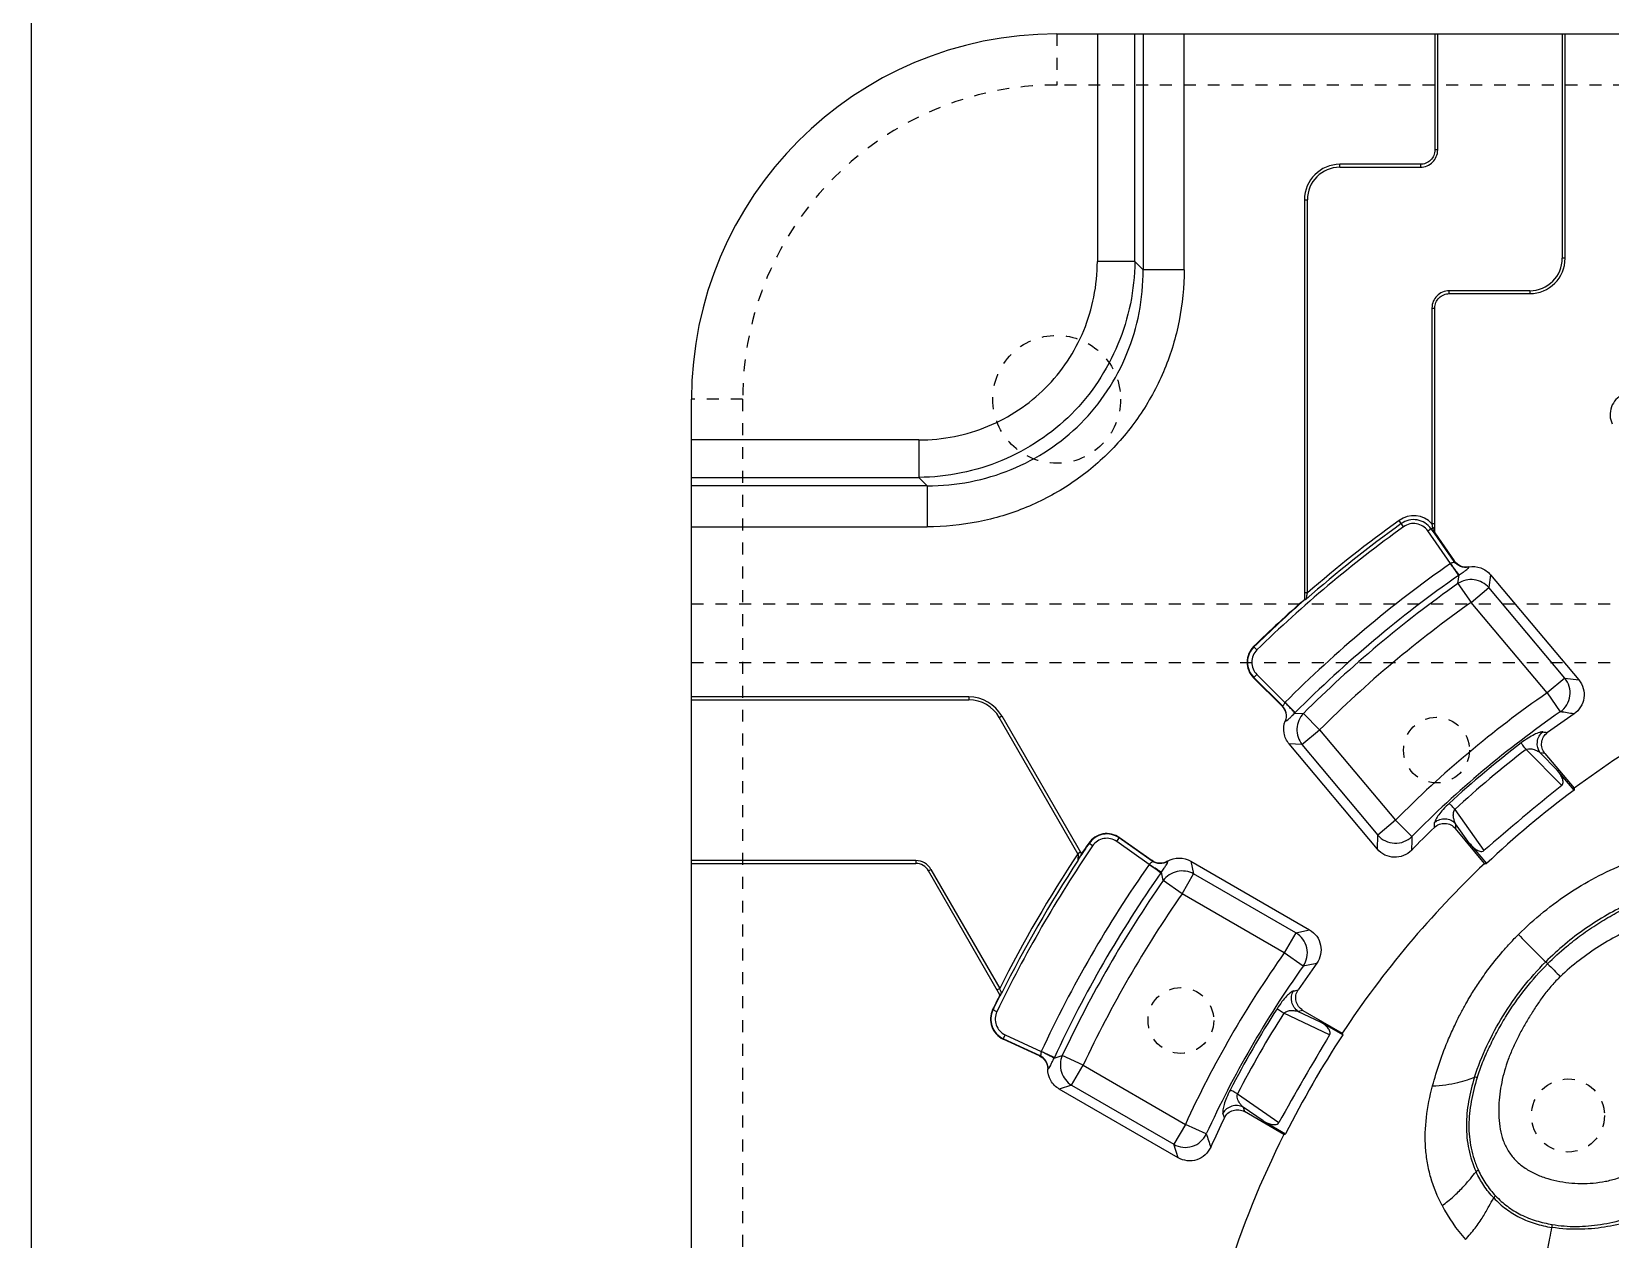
# Model space of a CAD drawing. Header units: millimetres. Extents: x 1540 to 3369, y -3458 to 1222.
# Drawn here: x 1994.4 to 2210.5, y -380.7 to -215.4 of the extents above; entities that cross this region are included whole.
import ezdxf

# ---------------------------------------------------------------- set-up
doc = ezdxf.new("R2010")
doc.units = ezdxf.units.MM
doc.header["$LTSCALE"] = 16.335
doc.linetypes.add('HIDDEN', pattern=[0.2, 0.1, -0.1])
doc.layers.get('0').update_dxf_attribs({"linetype": 'CONTINUOUS'})
doc.layers.add('21', color=7, linetype='CONTINUOUS')

msp = doc.modelspace()

# ---------------------------------------------------------------- linework, layer by layer
msp.add_lwpolyline([(1994.353, -148.726), (2801.467, -148.726), (2801.467, -842.245), (1994.353, -842.245)], close=True)
at = {"layer": '21', "color": 8, "linetype": 'HIDDEN'}
for p, q in [((2134.711, -215.737), (2134.711, -222.737)), ((2434.711, -222.737), (2134.711, -222.737)), ((2091.711, -265.737), (2084.711, -265.737)), ((2091.711, -265.737), (2091.711, -585.737)), ((2084.711, -293.737), (2413.211, -293.737)), ((2084.711, -301.737), (2413.211, -301.737))]:
    msp.add_line(p, q, dxfattribs=at)
at = {"layer": '21', "color": 7, "linetype": 'Continuous'}
for p, q in [((2134.711, -215.737), (2434.711, -215.737)), ((2140.28, -215.737), (2140.28, -246.863)), ((2145.401, -246.863), (2145.401, -215.737)), ((2146.546, -215.737), (2146.546, -248.008)), ((2152.16, -248.008), (2152.16, -215.737)), ((2186.479, -215.737), (2186.479, -231.616)), ((2186.875, -231.616), (2186.875, -215.737)), ((2203.929, -215.737), (2203.929, -246.432)), ((2204.326, -246.432), (2204.326, -215.737)), ((2186.875, -231.616), (2186.479, -231.616)), ((2173.479, -233.982), (2173.479, -233.586)), ((2184.509, -233.586), (2173.479, -233.586)), ((2173.479, -233.982), (2184.509, -233.982)), ((2184.509, -233.586), (2184.509, -233.982)), ((2168.632, -238.432), (2168.632, -293.136)), ((2168.632, -238.432), (2169.029, -238.432)), ((2169.029, -292.231), (2169.029, -238.432)), ((2204.326, -246.432), (2203.929, -246.432)), ((2145.401, -246.863), (2140.28, -246.863)), ((2145.401, -246.863), (2146.546, -248.008)), ((2152.16, -248.008), (2146.546, -248.008)), ((2188.448, -251.279), (2188.448, -250.882)), ((2199.479, -250.882), (2188.448, -250.882)), ((2188.448, -251.279), (2199.479, -251.279)), ((2199.479, -250.882), (2199.479, -251.279)), ((2186.082, -253.249), (2186.082, -282.758)), ((2186.082, -253.249), (2186.479, -253.249)), ((2186.479, -284.01), (2186.479, -253.249)), ((2084.711, -585.737), (2084.711, -265.737)), ((2115.837, -271.306), (2084.711, -271.306)), ((2115.837, -271.306), (2115.837, -276.427)), ((2084.711, -276.427), (2115.837, -276.427)), ((2116.982, -277.571), (2115.837, -276.427)), ((2116.982, -277.571), (2084.711, -277.571)), ((2116.982, -277.571), (2116.982, -283.185)), ((2182.203, -283.179), (2181.58, -282.313)), ((2186.479, -282.758), (2186.082, -282.758)), ((2084.711, -283.185), (2116.982, -283.185)), ((2185.514, -283.749), (2186.189, -283.281)), ((2188.621, -288.212), (2185.514, -283.749)), ((2185.952, -283.445), (2186.351, -284.021)), ((2189.134, -287.935), (2186.439, -284.046)), ((2186.479, -284.01), (2189.149, -287.862)), ((2189.149, -287.862), (2189.134, -287.935)), ((2191.116, -288.73), (2191.125, -288.68)), ((2189.652, -290.951), (2189.817, -289.778)), ((2189.652, -290.951), (2191.468, -293.526)), ((2191.468, -293.526), (2193.883, -291.501)), ((2194.112, -289.757), (2193.883, -291.501)), ((2204.274, -303.885), (2193.883, -291.501)), ((2194.112, -289.757), (2206.187, -304.147)), ((2169.029, -292.231), (2168.632, -292.231)), ((2201.86, -305.91), (2191.468, -293.526)), ((2162.125, -300.026), (2161.675, -299.565)), ((2161.658, -303.844), (2162.112, -303.386)), ((2165.531, -307.68), (2161.658, -303.844)), ((2161.696, -303.806), (2165.605, -307.679)), ((2162.112, -303.386), (2165.967, -307.221)), ((2204.274, -303.885), (2201.86, -305.91)), ((2204.274, -303.885), (2206.187, -304.147)), ((2122.689, -306.473), (2084.711, -306.473)), ((2084.711, -306.87), (2122.689, -306.87)), ((2122.689, -306.473), (2122.689, -306.87)), ((2201.86, -305.91), (2203.652, -308.502)), ((2126.848, -309.271), (2127.192, -309.073)), ((2127.192, -309.073), (2138.094, -327.956)), ((2165.605, -307.679), (2165.531, -307.68)), ((2167.302, -308.671), (2168.486, -308.712)), ((2168.486, -308.712), (2170.706, -310.948)), ((2137.613, -327.917), (2126.848, -309.271)), ((2165.993, -309.768), (2166.044, -309.768)), ((2168.292, -312.974), (2170.706, -310.948)), ((2170.706, -310.948), (2181.098, -323.332)), ((2178.61, -327.288), (2166.535, -312.897)), ((2168.292, -312.974), (2166.535, -312.897)), ((2168.292, -312.974), (2178.684, -325.358)), ((2203.861, -318.572), (2198.993, -313.648)), ((2200.903, -314.105), (2203.248, -316.476)), ((2201.556, -314.185), (2200.903, -314.105)), ((2201.556, -314.185), (2205.564, -318.961)), ((2205.543, -319.21), (2203.248, -316.476)), ((2189.215, -321.855), (2193.207, -327.487)), ((2181.098, -323.332), (2178.684, -325.358)), ((2181.098, -323.332), (2183.339, -325.547)), ((2186.42, -324.322), (2186.459, -323.663)), ((2189.334, -323.816), (2189.3, -324.47)), ((2191.25, -326.52), (2189.334, -323.816)), ((2142.933, -326.24), (2143.306, -325.713)), ((2147.382, -329.372), (2142.933, -326.24)), ((2147.77, -328.937), (2143.275, -325.757)), ((2143.306, -325.713), (2147.759, -328.863)), ((2178.61, -327.288), (2178.684, -325.358)), ((2193.305, -329.244), (2189.3, -324.47)), ((2137.957, -327.718), (2137.613, -327.917)), ((2139.627, -326.836), (2139.094, -326.473)), ((2191.25, -326.52), (2193.554, -329.266)), ((2115.419, -328.858), (2084.711, -328.858)), ((2084.711, -329.255), (2115.419, -329.255)), ((2115.419, -328.858), (2115.419, -329.255)), ((2117.151, -330.255), (2117.494, -330.057)), ((2126.941, -347.213), (2117.151, -330.255)), ((2117.494, -330.057), (2126.901, -346.35)), ((2147.759, -328.863), (2147.77, -328.937)), ((2149.288, -331.594), (2149.042, -330.435)), ((2149.903, -329.005), (2149.895, -328.956)), ((2151.875, -333.392), (2153.451, -330.663)), ((2153.07, -328.946), (2153.451, -330.663)), ((2153.07, -328.946), (2169.339, -338.338)), ((2167.451, -338.746), (2153.451, -330.663)), ((2151.875, -333.392), (2149.288, -331.594)), ((2165.876, -341.475), (2151.875, -333.392)), ((2167.451, -338.746), (2165.876, -341.475)), ((2167.451, -338.746), (2169.339, -338.338)), ((2168.446, -343.298), (2165.876, -341.475)), ((2126.901, -346.35), (2126.558, -346.548)), ((2126.522, -349.535), (2125.941, -349.255)), ((2172.082, -352.686), (2165.829, -349.726)), ((2168.42, -349.355), (2167.78, -349.503)), ((2167.78, -349.503), (2170.79, -350.926)), ((2168.42, -349.355), (2173.812, -352.468)), ((2173.877, -352.709), (2170.79, -350.926)), ((2127.389, -353.282), (2127.659, -352.696)), ((2132.343, -355.563), (2127.389, -353.282)), ((2127.412, -353.233), (2132.412, -355.536)), ((2127.659, -352.696), (2132.596, -354.982)), ((2132.412, -355.536), (2132.343, -355.563)), ((2134.346, -355.889), (2135.472, -355.523)), ((2138.323, -356.864), (2135.472, -355.523)), ((2133.491, -357.367), (2133.538, -357.337)), ((2136.748, -359.593), (2138.323, -356.864)), ((2138.323, -356.864), (2152.324, -364.947)), ((2136.748, -359.593), (2135.07, -360.123)), ((2151.339, -369.515), (2135.07, -360.123)), ((2136.748, -359.593), (2150.748, -367.677)), ((2159.446, -360.783), (2165.13, -364.714)), ((2160.228, -362.584), (2160.42, -363.211)), ((2162.96, -364.474), (2160.228, -362.584)), ((2152.324, -364.947), (2150.748, -367.677)), ((2155.188, -366.262), (2152.324, -364.947)), ((2157.664, -364.057), (2157.475, -363.423)), ((2165.809, -366.323), (2160.42, -363.211)), ((2162.96, -364.474), (2166.051, -366.259)), ((2151.339, -369.515), (2150.748, -367.677))]:
    msp.add_line(p, q, dxfattribs=at)
at = {"layer": '21', "color": 8, "linetype": 'HIDDEN'}
for centre, radius in [((2134.711, -265.737), 8.75), ((2186.711, -313.737), 4.5), ((2151.711, -350.737), 4.5), ((2204.711, -363.737), 5)]:
    msp.add_circle(centre, radius, dxfattribs=at)
at = {"layer": '21', "color": 7, "linetype": 'Continuous'}
for centre, radius, start, end in [((2134.711, -265.737), 50, 90, 180), ((2173.479, -238.432), 4.847, 90, 180), ((2173.479, -238.432), 4.45, 90, 180), ((2199.479, -246.432), 4.847, 270, 0), ((2199.479, -246.432), 4.45, 270, 0), ((2213.479, -267.827), 3, 114.28079, 205.27308), ((2284.716, -425.735), 175.588, 125.72028, 134.28079), ((2284.716, -425.735), 176.121, 125.72028, 131.13954), ((2284.716, -425.735), 176.655, 125.72028, 130.91046), ((2183.578, -285.091), 3.422, 42.96882, 125.72028), ((2183.578, -285.091), 2.889, 34.728, 125.72028), ((2183.578, -285.091), 2.355, 34.728, 125.72028), ((2284.716, -425.735), 167.77, 124.94434, 135.05673), ((2284.716, -425.735), 165.8, 124.94811, 135.05296), ((2284.716, -425.735), 164.936, 125.19562, 134.80546), ((2180.712, -276.914), 15.76, 304.94805, 305.29191), ((2284.716, -425.735), 176.233, 131.20072, 134.28079), ((2284.716, -425.735), 176.179, 131.17206, 134.28079), ((2284.716, -425.735), 161.784, 125.19562, 134.80546), ((2163.769, -301.713), 3, 134.28079, 225.27308), ((2163.769, -301.713), 2.946, 134.28079, 225.27308), ((2163.769, -301.713), 2.355, 134.28079, 225.27308), ((2201.86, -305.91), 3.151, 304.66309, 40), ((2284.698, -425.751), 132.914, 113.44141, 126.53952), ((2122.689, -311.673), 5.2, 30, 90), ((2122.689, -311.673), 4.803, 30, 90), ((2284.716, -425.735), 145.681, 124.66309, 135.33811), ((2156.215, -297.47), 15.76, 314.70928, 315.05302), ((2284.716, -425.735), 142.53, 124.66309, 135.33811), ((2284.716, -425.735), 141.233, 124.09782, 125.89541), ((2150.215, -675.299), 370.669, 81.41611, 81.71108), ((2285.357, -426.471), 143.207, 127.43463, 132.58245), ((2285.962, -427.19), 143.022, 127.45061, 132.56656), ((2445.305, -617.913), 384.578, 128.8891, 130.95888), ((2284.698, -425.751), 132.726, 126.6109, 133.36926), ((2210.132, -319.476), 4.596, 173.57049, 176.6855), ((2141.573, -328.163), 3, 54.728, 145.72028), ((2141.573, -328.163), 2.946, 54.728, 145.72028), ((2141.573, -328.163), 2.355, 54.728, 145.72028), ((2181.098, -323.332), 3.151, 220, 315.33811), ((2284.716, -425.735), 141.233, 134.10585, 135.90341), ((2553.832, -336.611), 370.658, 178.28952, 178.5845), ((2284.715, -425.733), 175.588, 145.72028, 154.28079), ((2284.715, -425.733), 176.655, 146.37781, 153.29667), ((2284.715, -425.733), 176.179, 145.72028, 146.49249), ((2284.715, -425.733), 176.233, 145.72028, 146.30185), ((2115.419, -331.255), 2.397, 30, 90), ((2115.419, -331.255), 2, 30, 90), ((2284.715, -425.733), 176.121, 146.61212, 153.45949), ((2284.716, -425.737), 167.77, 144.94347, 155.05572), ((2284.716, -425.737), 165.8, 144.94724, 155.05193), ((2136.086, -321.461), 15.76, 324.94718, 325.29038), ((2284.698, -425.751), 132.914, 133.44067, 146.53995), ((2284.716, -425.737), 164.936, 145.1948, 154.80465), ((2284.716, -425.737), 161.784, 145.1948, 154.80465), ((2165.876, -341.475), 3.151, 324.66215, 60.00027), ((2284.716, -425.737), 145.681, 144.66215, 155.33717), ((2284.716, -425.737), 142.53, 144.66215, 155.33717), ((2284.716, -425.737), 141.233, 144.09686, 145.89441), ((2243.679, -706.241), 370.658, 101.41577, 101.71075), ((2284.715, -425.733), 176.233, 153.5415, 154.28079), ((2284.715, -425.733), 176.179, 153.49759, 154.28079), ((2128.644, -350.557), 3, 154.28079, 245.27308), ((2128.644, -350.557), 2.946, 154.28079, 245.27308), ((2128.644, -350.557), 2.355, 154.28079, 245.27308), ((2285.482, -426.171), 143.111, 147.42698, 152.57854), ((2286.301, -426.644), 142.933, 147.44319, 152.56237), ((2509.346, -555.668), 393.635, 148.95846, 150.98065), ((2284.698, -425.751), 132.726, 146.61134, 153.36969), ((2178.28, -351.389), 4.596, 193.57079, 196.68578), ((2120.097, -349.155), 15.76, 334.70588, 335.05199), ((2284.716, -425.737), 141.233, 154.10486, 155.90245), ((2152.324, -364.947), 3.151, 240.00027, 335.33717), ((2284.698, -425.751), 132.914, 153.4411, 171.54166), ((2507.128, -249.943), 370.665, 198.28918, 198.58416), ((2207.175, -365.899), 22.167, 207.30636, 221.86066)]:
    msp.add_arc(centre, radius, start, end, dxfattribs=at)
at = {"layer": '21', "color": 8, "linetype": 'HIDDEN'}
msp.add_arc((2134.711, -265.737), 43, 90, 180, dxfattribs=at)
at = {"layer": '21', "color": 7, "linetype": 'Continuous'}
for points, knots in [([(2186.479, -231.616), (2186.477, -231.872), (2186.376, -232.39), (2185.934, -233.041), (2185.283, -233.483), (2184.765, -233.584), (2184.509, -233.586)], [0, 0, 0, 0, 0.2500518, 0.4999967, 0.7499441, 1, 1, 1, 1]), ([(2184.509, -233.982), (2184.821, -233.978), (2185.442, -233.853), (2186.217, -233.324), (2186.747, -232.549), (2186.871, -231.928), (2186.875, -231.616)], [0, 0, 0, 0, 0.2541722, 0.4999995, 0.7457954, 1, 1, 1, 1]), ([(2145.401, -246.863), (2145.392, -248.81), (2144.981, -252.699), (2143.26, -258.278), (2140.53, -263.405), (2136.871, -267.897), (2132.379, -271.556), (2127.252, -274.286), (2121.673, -276.006), (2117.784, -276.417), (2115.837, -276.427)], [0, 0, 0, 0, 0.1260986, 0.251348, 0.37594, 0.5000098, 0.6240763, 0.7486612, 0.873904, 1, 1, 1, 1]), ([(2115.837, -271.306), (2117.473, -271.296), (2120.712, -270.983), (2125.352, -269.587), (2129.578, -267.327), (2133.277, -264.301), (2136.303, -260.601), (2138.562, -256.376), (2139.959, -251.737), (2140.272, -248.499), (2140.28, -246.863)], [0, 0, 0, 0, 0.1278809, 0.2525106, 0.3763695, 0.500042, 0.6236989, 0.7475296, 0.8721341, 1, 1, 1, 1]), ([(2152.16, -248.008), (2152.151, -250.352), (2151.702, -255.005), (2149.695, -261.678), (2146.443, -267.772), (2142.081, -273.109), (2136.743, -277.471), (2130.651, -280.721), (2123.979, -282.729), (2119.327, -283.177), (2116.982, -283.185)], [0, 0, 0, 0, 0.1273433, 0.2520186, 0.3761044, 0.5000409, 0.6239624, 0.7480205, 0.8726709, 1, 1, 1, 1]), ([(2116.982, -277.571), (2118.955, -277.583), (2122.885, -277.212), (2128.514, -275.53), (2133.66, -272.821), (2138.15, -269.174), (2141.797, -264.684), (2144.505, -259.538), (2146.187, -253.91), (2146.558, -249.98), (2146.546, -248.008)], [0, 0, 0, 0, 0.1272697, 0.2526557, 0.376742, 0.5000208, 0.6232927, 0.747364, 0.8727361, 1, 1, 1, 1]), ([(2188.448, -250.882), (2188.136, -250.887), (2187.515, -251.012), (2186.74, -251.541), (2186.211, -252.316), (2186.086, -252.937), (2186.082, -253.249)], [0, 0, 0, 0, 0.2541722, 0.4999995, 0.7457954, 1, 1, 1, 1]), ([(2186.479, -253.249), (2186.48, -252.993), (2186.581, -252.475), (2187.023, -251.824), (2187.674, -251.382), (2188.192, -251.281), (2188.448, -251.279)], [0, 0, 0, 0, 0.2500518, 0.4999967, 0.7499441, 1, 1, 1, 1]), ([(2186.189, -283.281), (2186.197, -283.409), (2186.221, -283.663), (2186.301, -283.906), (2186.351, -284.021)], [0, 0, 0, 0, 0.5051492, 1, 1, 1, 1]), ([(2186.479, -283.42), (2186.46, -283.407), (2186.37, -283.349), (2186.269, -283.308), (2186.189, -283.281)], [0, 0, 0, 0, 0.2116763, 1, 1, 1, 1]), ([(2186.351, -284.021), (2186.36, -284.022), (2186.391, -284.028), (2186.42, -284.039), (2186.441, -284.044)], [0, 0, 0, 0, 0.2896672, 1, 1, 1, 1]), ([(2186.439, -284.046), (2186.446, -284.052), (2186.456, -284.062), (2186.473, -284.06), (2186.475, -284.046), (2186.476, -284.03), (2186.478, -284.016), (2186.479, -284.01)], [0, 0, 0, 0, 0.3410772, 0.4250376, 0.5202263, 0.7666079, 1, 1, 1, 1]), ([(2189.134, -287.935), (2189.141, -287.952), (2189.15, -287.987), (2189.116, -288.032), (2189.064, -288.057), (2188.965, -288.086), (2188.81, -288.121), (2188.684, -288.173), (2188.621, -288.212)], [0, 0, 0, 0, 0.0861043, 0.156661, 0.2456522, 0.3595957, 0.6473464, 1, 1, 1, 1]), ([(2188.621, -288.212), (2188.747, -288.402), (2189.114, -288.946), (2189.494, -289.482), (2189.74, -289.833)], [0, 0, 0, 0, 0.3472564, 1, 1, 1, 1]), ([(2189.818, -289.779), (2189.795, -289.758), (2189.741, -289.695), (2189.594, -289.514), (2189.351, -289.194), (2189.006, -288.734), (2188.754, -288.393), (2188.621, -288.212)], [0, 0, 0, 0, 0.0473786, 0.1252377, 0.3555591, 0.6581607, 1, 1, 1, 1]), ([(2191.116, -288.73), (2190.751, -288.791), (2189.977, -288.699), (2189.353, -288.231), (2189.134, -287.935)], [0, 0, 0, 0, 0.5013571, 1, 1, 1, 1]), ([(2191.125, -288.68), (2190.759, -288.749), (2189.971, -288.671), (2189.361, -288.168), (2189.149, -287.862)], [0, 0, 0, 0, 0.4998977, 1, 1, 1, 1]), ([(2189.818, -289.779), (2189.993, -289.649), (2190.303, -289.43), (2190.709, -289.151), (2190.981, -288.95), (2191.101, -288.799), (2191.116, -288.73)], [0, 0, 0, 0, 0.3892809, 0.6771405, 0.873724, 1, 1, 1, 1]), ([(2191.125, -288.68), (2191.664, -288.578), (2192.818, -288.666), (2193.76, -289.336), (2194.112, -289.757)], [0, 0, 0, 0, 0.4999259, 1, 1, 1, 1]), ([(2168.632, -293.136), (2168.638, -293.137), (2168.672, -293.142), (2168.708, -293.13), (2168.733, -293.118)], [0, 0, 0, 0, 0.1789691, 1, 1, 1, 1]), ([(2168.733, -293.119), (2168.741, -293.116), (2168.778, -293.106), (2168.816, -293.096), (2168.847, -293.096)], [0, 0, 0, 0, 0.220288, 1, 1, 1, 1]), ([(2168.847, -293.096), (2168.919, -292.976), (2168.966, -292.673), (2168.984, -292.379), (2169.029, -292.231)], [0, 0, 0, 0, 0.4746455, 1, 1, 1, 1]), ([(2206.187, -304.147), (2206.466, -304.483), (2206.898, -305.276), (2206.971, -306.619), (2206.528, -307.888), (2205.898, -308.534), (2205.54, -308.782)], [0, 0, 0, 0, 0.2500062, 0.4999877, 0.7499761, 1, 1, 1, 1]), ([(2165.531, -307.68), (2165.795, -307.942), (2166.185, -308.63), (2166.124, -309.42), (2165.993, -309.768)], [0, 0, 0, 0, 0.500111, 1, 1, 1, 1]), ([(2165.967, -307.221), (2165.918, -307.276), (2165.844, -307.39), (2165.783, -307.536), (2165.736, -307.629), (2165.704, -307.676), (2165.654, -307.703), (2165.621, -307.687), (2165.605, -307.679)], [0, 0, 0, 0, 0.3524899, 0.6406497, 0.754717, 0.8442329, 0.9147254, 1, 1, 1, 1]), ([(2166.044, -309.768), (2166.168, -309.419), (2166.219, -308.64), (2165.86, -307.945), (2165.605, -307.679)], [0, 0, 0, 0, 0.5013743, 1, 1, 1, 1]), ([(2167.369, -308.605), (2167.313, -308.549), (2166.848, -308.085), (2166.385, -307.619), (2165.967, -307.221)], [0, 0, 0, 0, 0.1206006, 1, 1, 1, 1]), ([(2167.303, -308.672), (2167.286, -308.646), (2167.234, -308.582), (2167.081, -308.405), (2166.808, -308.11), (2166.414, -307.691), (2166.122, -307.384), (2165.967, -307.221)], [0, 0, 0, 0, 0.0473775, 0.1252366, 0.3555591, 0.6581615, 1, 1, 1, 1]), ([(2166.044, -309.768), (2166.114, -309.766), (2166.284, -309.675), (2166.529, -309.441), (2166.874, -309.089), (2167.144, -308.822), (2167.303, -308.672)], [0, 0, 0, 0, 0.1257359, 0.3226204, 0.61032, 1, 1, 1, 1]), ([(2166.535, -312.897), (2166.182, -312.477), (2165.686, -311.433), (2165.799, -310.281), (2165.993, -309.768)], [0, 0, 0, 0, 0.5000962, 1, 1, 1, 1]), ([(2201.252, -311.247), (2201.099, -311.24), (2200.699, -311.331), (2200.035, -311.631), (2199.201, -312.114), (2198.614, -312.523), (2198.308, -312.758)], [0, 0, 0, 0, 0.1377181, 0.3591402, 0.6536537, 1, 1, 1, 1]), ([(2200.903, -314.105), (2200.585, -313.7), (2200.319, -312.584), (2200.846, -311.564), (2201.252, -311.247)], [0, 0, 0, 0, 0.5000019, 1, 1, 1, 1]), ([(2198.993, -313.648), (2198.899, -313.553), (2198.736, -313.37), (2198.539, -313.107), (2198.404, -312.907), (2198.337, -312.795), (2198.308, -312.758)], [0, 0, 0, 0, 0.3561286, 0.6531677, 0.8746103, 1, 1, 1, 1]), ([(2201.556, -314.185), (2201.388, -313.977), (2201.12, -313.494), (2201.061, -312.671), (2201.319, -311.888), (2201.696, -311.484), (2201.91, -311.324)], [0, 0, 0, 0, 0.2501613, 0.5000163, 0.749873, 1, 1, 1, 1]), ([(2198.993, -313.648), (2199.087, -313.608), (2199.274, -313.555), (2199.716, -313.543), (2200.284, -313.708), (2200.713, -313.954), (2200.903, -314.105)], [0, 0, 0, 0, 0.1500647, 0.2813284, 0.6432047, 1, 1, 1, 1]), ([(2203.861, -318.572), (2203.939, -318.513), (2204.05, -318.331), (2204.056, -318.03), (2203.994, -317.741), (2203.854, -317.372), (2203.612, -316.941), (2203.374, -316.626), (2203.248, -316.476)], [0, 0, 0, 0, 0.1247097, 0.2497771, 0.3748399, 0.4999389, 0.7499102, 1, 1, 1, 1]), ([(2188.456, -321.027), (2188.166, -321.292), (2187.658, -321.795), (2187.044, -322.53), (2186.681, -323.078), (2186.513, -323.442), (2186.468, -323.595), (2186.459, -323.663)], [0, 0, 0, 0, 0.3519221, 0.6405291, 0.8584287, 0.9389416, 1, 1, 1, 1]), ([(2189.215, -321.855), (2189.138, -321.746), (2188.986, -321.554), (2188.761, -321.315), (2188.586, -321.148), (2188.488, -321.062), (2188.456, -321.027)], [0, 0, 0, 0, 0.3561032, 0.6527919, 0.8736256, 1, 1, 1, 1]), ([(2189.334, -323.816), (2189.258, -323.675), (2189.133, -323.371), (2189.017, -322.893), (2189.004, -322.467), (2189.075, -322.116), (2189.16, -321.941), (2189.215, -321.855)], [0, 0, 0, 0, 0.2335647, 0.4785882, 0.719305, 0.8502622, 1, 1, 1, 1]), ([(2186.42, -324.322), (2186.616, -324.139), (2187.078, -323.838), (2187.895, -323.72), (2188.695, -323.921), (2189.124, -324.268), (2189.3, -324.47)], [0, 0, 0, 0, 0.2501514, 0.5000069, 0.7498631, 1, 1, 1, 1]), ([(2189.334, -323.816), (2189.162, -323.623), (2188.715, -323.313), (2187.928, -323.147), (2187.128, -323.229), (2186.651, -323.489), (2186.459, -323.663)], [0, 0, 0, 0, 0.2465585, 0.5000007, 0.7534423, 1, 1, 1, 1]), ([(2137.613, -327.917), (2137.627, -328.007), (2137.635, -328.19), (2137.623, -328.41), (2137.609, -328.579), (2137.601, -328.693), (2137.619, -328.795), (2137.66, -328.813)], [0, 0, 0, 0, 0.3007424, 0.5995092, 0.7349482, 0.8515496, 1, 1, 1, 1]), ([(2137.66, -328.813), (2137.673, -328.753), (2137.726, -328.639), (2137.781, -328.528), (2137.812, -328.474)], [0, 0, 0, 0, 0.4920346, 1, 1, 1, 1]), ([(2137.814, -328.474), (2137.84, -328.429), (2137.937, -328.259), (2138.031, -328.086), (2138.094, -327.956)], [0, 0, 0, 0, 0.2631981, 1, 1, 1, 1]), ([(2149.895, -328.956), (2150.366, -328.676), (2151.481, -328.364), (2152.595, -328.671), (2153.07, -328.946)], [0, 0, 0, 0, 0.4999259, 1, 1, 1, 1]), ([(2183.287, -327.455), (2182.98, -327.764), (2182.235, -328.273), (2180.908, -328.489), (2179.598, -328.183), (2178.892, -327.62), (2178.61, -327.288)], [0, 0, 0, 0, 0.2500406, 0.5000394, 0.7500102, 1, 1, 1, 1]), ([(2191.25, -326.52), (2191.376, -326.67), (2191.645, -326.958), (2192.026, -327.272), (2192.365, -327.473), (2192.64, -327.584), (2192.937, -327.632), (2193.135, -327.554), (2193.207, -327.487)], [0, 0, 0, 0, 0.2500899, 0.5000657, 0.625169, 0.7502263, 0.8753128, 1, 1, 1, 1]), ([(2147.77, -328.937), (2147.781, -328.95), (2147.803, -328.98), (2147.786, -329.034), (2147.745, -329.075), (2147.662, -329.136), (2147.528, -329.222), (2147.428, -329.314), (2147.382, -329.372)], [0, 0, 0, 0, 0.0860914, 0.1566412, 0.2456354, 0.3595843, 0.6473462, 1, 1, 1, 1]), ([(2147.382, -329.372), (2147.565, -329.508), (2148.096, -329.894), (2148.637, -330.267), (2148.988, -330.513)], [0, 0, 0, 0, 0.3472565, 1, 1, 1, 1]), ([(2149.043, -330.436), (2149.014, -330.424), (2148.942, -330.383), (2148.741, -330.263), (2148.403, -330.046), (2147.922, -329.731), (2147.569, -329.497), (2147.382, -329.372)], [0, 0, 0, 0, 0.0473772, 0.1252359, 0.3555571, 0.6581594, 1, 1, 1, 1]), ([(2149.895, -328.956), (2149.575, -329.145), (2148.807, -329.342), (2148.062, -329.078), (2147.759, -328.863)], [0, 0, 0, 0, 0.4998977, 1, 1, 1, 1]), ([(2149.904, -329.006), (2149.582, -329.188), (2148.823, -329.366), (2148.076, -329.14), (2147.77, -328.937)], [0, 0, 0, 0, 0.5013571, 1, 1, 1, 1]), ([(2149.043, -330.436), (2149.163, -330.254), (2149.379, -329.942), (2149.665, -329.541), (2149.852, -329.259), (2149.914, -329.076), (2149.904, -329.006)], [0, 0, 0, 0, 0.3892806, 0.677142, 0.8737264, 1, 1, 1, 1]), ([(2193.305, -329.244), (2193.345, -329.246), (2193.429, -329.244), (2193.511, -329.261), (2193.554, -329.266)], [0, 0, 0, 0, 0.4769269, 1, 1, 1, 1]), ([(2197.924, -338.985), (2200.09, -336.807), (2204.844, -332.937), (2210.304, -330.168), (2213.097, -329.062)], [0, 0, 0, 0, 0.5055744, 1, 1, 1, 1]), ([(2213.189, -334.67), (2211.072, -335.663), (2206.967, -338.014), (2203.333, -341.047), (2201.659, -342.721)], [0, 0, 0, 0, 0.4970067, 1, 1, 1, 1]), ([(2201.929, -342.982), (2202.755, -342.157), (2204.255, -340.775), (2206.572, -338.975), (2208.76, -337.503), (2211.004, -336.16), (2212.535, -335.38), (2213.301, -335.019)], [0, 0, 0, 0, 0.2509784, 0.4379109, 0.6307537, 0.8177653, 1, 1, 1, 1]), ([(2226.193, -361.3), (2226.544, -360.854), (2227.202, -359.926), (2228.428, -358.016), (2229.55, -356.04), (2230.553, -354.005), (2231.232, -352.447), (2231.801, -350.848), (2232.183, -349.197), (2232.276, -347.503), (2232.018, -346.124), (2231.757, -345.045), (2231.564, -344.239), (2231.368, -343.437), (2231.074, -342.387), (2230.62, -341.111), (2229.826, -339.707), (2228.768, -338.512), (2227.092, -337.244), (2224.588, -336.269), (2221.915, -336.155), (2219.78, -336.384), (2217.633, -336.78), (2214.982, -337.542), (2211.911, -338.846), (2208.99, -340.522), (2206.227, -342.483), (2204.493, -343.943), (2203.674, -344.727)], [0, 0, 0, 0, 0.0321565, 0.0643069, 0.1285677, 0.1606763, 0.1927524, 0.2247724, 0.2566963, 0.2884613, 0.3200166, 0.3357157, 0.35136, 0.3669417, 0.3824446, 0.4131433, 0.4433849, 0.4732278, 0.5028245, 0.5618007, 0.6219477, 0.6525424, 0.6833479, 0.7454735, 0.8083346, 0.871853, 0.9358022, 1, 1, 1, 1]), ([(2169.339, -338.338), (2169.715, -338.559), (2170.392, -339.156), (2170.921, -340.393), (2170.939, -341.737), (2170.568, -342.559), (2170.316, -342.916)], [0, 0, 0, 0, 0.2499737, 0.4999343, 0.7499434, 1, 1, 1, 1]), ([(2186.18, -359.701), (2186.76, -357.509), (2187.697, -354.702), (2189.157, -351.478), (2189.943, -349.881), (2190.686, -348.518), (2191.491, -347.132), (2192.257, -345.935), (2193.034, -344.793), (2194.112, -343.312), (2195.384, -341.719), (2196.813, -340.11), (2197.546, -339.349), (2197.924, -338.985)], [0, 0, 0, 0, 0.2824464, 0.3666751, 0.4408158, 0.5041046, 0.5599896, 0.6403407, 0.6810111, 0.7319803, 0.8684827, 0.9346878, 1, 1, 1, 1]), ([(2197.924, -338.985), (2198.638, -339.699), (2199.877, -340.951), (2201.116, -342.202), (2201.659, -342.721)], [0, 0, 0, 0, 0.5734386, 1, 1, 1, 1]), ([(2191.921, -358.498), (2192.869, -355.565), (2195.562, -349.883), (2199.439, -344.94), (2201.659, -342.721)], [0, 0, 0, 0, 0.4954145, 1, 1, 1, 1]), ([(2192.282, -358.555), (2192.509, -357.857), (2193.01, -356.469), (2193.919, -354.408), (2194.964, -352.34), (2196.536, -349.6), (2198.782, -346.392), (2200.85, -344.06), (2201.929, -342.982)], [0, 0, 0, 0, 0.1190978, 0.2394461, 0.3656565, 0.4951738, 0.7521775, 1, 1, 1, 1]), ([(2201.929, -342.982), (2201.902, -342.956), (2201.813, -342.868), (2201.723, -342.781), (2201.659, -342.721)], [0, 0, 0, 0, 0.2987764, 1, 1, 1, 1]), ([(2203.674, -344.727), (2203.263, -345.119), (2202.469, -345.93), (2201.398, -347.25), (2200.442, -348.648), (2199.534, -350.071), (2198.673, -351.518), (2197.875, -352.996), (2197.149, -354.504), (2196.31, -356.548), (2195.554, -359.182), (2195.218, -361.884), (2195.229, -364.031), (2195.399, -365.618), (2195.798, -367.155), (2196.472, -368.588), (2197.449, -369.839), (2198.665, -370.872), (2200.059, -371.683), (2202.088, -372.495), (2204.82, -373.036), (2207.619, -373.081), (2209.85, -372.774), (2212.044, -372.214), (2214.654, -371.074), (2217.569, -369.315), (2219.393, -367.957), (2220.265, -367.231)], [0, 0, 0, 0, 0.0321344, 0.0641938, 0.0961135, 0.1279574, 0.1597444, 0.1914446, 0.2230269, 0.2544355, 0.3164858, 0.3775738, 0.4078359, 0.4378974, 0.4677122, 0.4973327, 0.5269575, 0.5568486, 0.5871351, 0.617843, 0.6802431, 0.7435709, 0.7754708, 0.8074569, 0.8715364, 0.9357514, 1, 1, 1, 1]), ([(2127.153, -347.037), (2127.164, -346.924), (2127.059, -346.685), (2126.934, -346.477), (2126.901, -346.35)], [0, 0, 0, 0, 0.4632159, 1, 1, 1, 1]), ([(2126.941, -347.213), (2126.958, -347.202), (2126.999, -347.176), (2127.031, -347.138), (2127.05, -347.116)], [0, 0, 0, 0, 0.4027189, 1, 1, 1, 1]), ([(2127.046, -347.116), (2127.054, -347.109), (2127.087, -347.079), (2127.123, -347.052), (2127.153, -347.037)], [0, 0, 0, 0, 0.2303478, 1, 1, 1, 1]), ([(2167.13, -346.698), (2167.065, -346.719), (2166.923, -346.79), (2166.593, -347.018), (2166.116, -347.471), (2165.499, -348.204), (2165.091, -348.792), (2164.881, -349.124)], [0, 0, 0, 0, 0.0610482, 0.1415637, 0.3594676, 0.6480701, 1, 1, 1, 1]), ([(2167.78, -349.503), (2167.342, -349.231), (2166.71, -348.273), (2166.857, -347.135), (2167.13, -346.698)], [0, 0, 0, 0, 0.500002, 1, 1, 1, 1]), ([(2168.42, -349.355), (2168.191, -349.217), (2167.775, -348.855), (2167.438, -348.102), (2167.412, -347.277), (2167.628, -346.769), (2167.774, -346.545)], [0, 0, 0, 0, 0.2501111, 0.4999684, 0.7498236, 1, 1, 1, 1]), ([(2165.829, -349.726), (2165.708, -349.669), (2165.492, -349.553), (2165.217, -349.373), (2165.022, -349.231), (2164.921, -349.149), (2164.881, -349.124)], [0, 0, 0, 0, 0.3561058, 0.6531388, 0.8745956, 1, 1, 1, 1]), ([(2165.829, -349.726), (2165.904, -349.657), (2166.062, -349.543), (2166.395, -349.412), (2166.816, -349.351), (2167.308, -349.383), (2167.629, -349.452), (2167.78, -349.503)], [0, 0, 0, 0, 0.1498473, 0.2809682, 0.5213429, 0.7663511, 1, 1, 1, 1]), ([(2172.082, -352.686), (2172.136, -352.604), (2172.178, -352.395), (2172.08, -352.111), (2171.923, -351.86), (2171.665, -351.561), (2171.29, -351.24), (2170.96, -351.025), (2170.79, -350.926)], [0, 0, 0, 0, 0.1247106, 0.2497774, 0.3748404, 0.4999392, 0.7499104, 1, 1, 1, 1]), ([(2132.343, -355.563), (2132.68, -355.718), (2133.282, -356.232), (2133.495, -356.995), (2133.491, -357.367)], [0, 0, 0, 0, 0.500111, 1, 1, 1, 1]), ([(2132.596, -354.982), (2132.568, -355.051), (2132.537, -355.184), (2132.529, -355.342), (2132.518, -355.444), (2132.503, -355.5), (2132.466, -355.542), (2132.43, -355.539), (2132.412, -355.536)], [0, 0, 0, 0, 0.3524803, 0.6405816, 0.7549449, 0.8441944, 0.914697, 1, 1, 1, 1]), ([(2133.538, -357.337), (2133.533, -356.969), (2133.309, -356.227), (2132.74, -355.699), (2132.412, -355.536)], [0, 0, 0, 0, 0.5013871, 1, 1, 1, 1]), ([(2134.386, -355.803), (2134.315, -355.769), (2133.719, -355.493), (2133.125, -355.213), (2132.596, -354.982)], [0, 0, 0, 0, 0.1206006, 1, 1, 1, 1]), ([(2134.347, -355.889), (2134.322, -355.871), (2134.251, -355.828), (2134.047, -355.715), (2133.69, -355.531), (2133.176, -355.271), (2132.797, -355.082), (2132.596, -354.982)], [0, 0, 0, 0, 0.0473824, 0.1252435, 0.3555661, 0.6581659, 1, 1, 1, 1]), ([(2133.538, -357.337), (2133.604, -357.318), (2133.736, -357.179), (2133.883, -356.879), (2134.087, -356.43), (2134.249, -356.085), (2134.347, -355.889)], [0, 0, 0, 0, 0.1214391, 0.3176329, 0.6075949, 1, 1, 1, 1]), ([(2135.07, -360.123), (2134.595, -359.848), (2133.772, -359.037), (2133.484, -357.915), (2133.491, -357.367)], [0, 0, 0, 0, 0.5000962, 1, 1, 1, 1]), ([(2186.18, -359.701), (2186.783, -359.665), (2187.942, -359.551), (2189.544, -359.276), (2190.855, -358.904), (2191.603, -358.621), (2191.921, -358.498)], [0, 0, 0, 0, 0.3074267, 0.5927728, 0.8263788, 1, 1, 1, 1]), ([(2191.921, -358.498), (2191.57, -359.583), (2191.014, -361.77), (2190.699, -365.102), (2191.003, -368.383), (2191.677, -370.466), (2192.13, -371.449)], [0, 0, 0, 0, 0.2583446, 0.5093257, 0.7546817, 1, 1, 1, 1]), ([(2192.282, -358.555), (2191.937, -359.617), (2191.525, -361.244), (2191.215, -363.437), (2191.119, -365.055), (2191.185, -366.641), (2191.427, -368.204), (2191.834, -369.747), (2192.218, -370.751), (2192.441, -371.24)], [0, 0, 0, 0, 0.2578802, 0.3862445, 0.511196, 0.6319575, 0.7523048, 0.8756742, 1, 1, 1, 1]), ([(2192.282, -358.555), (2192.214, -358.528), (2192.112, -358.502), (2191.991, -358.491), (2191.939, -358.491), (2191.921, -358.498)], [0, 0, 0, 0, 0.5951877, 0.8420531, 1, 1, 1, 1]), ([(2158.45, -360.264), (2158.272, -360.606), (2157.971, -361.255), (2157.641, -362.16), (2157.461, -362.864), (2157.441, -363.274), (2157.475, -363.423)], [0, 0, 0, 0, 0.346352, 0.640875, 0.8622842, 1, 1, 1, 1]), ([(2159.446, -360.783), (2159.336, -360.707), (2159.128, -360.578), (2158.835, -360.43), (2158.614, -360.332), (2158.492, -360.286), (2158.45, -360.264)], [0, 0, 0, 0, 0.3561111, 0.6528019, 0.8736307, 1, 1, 1, 1]), ([(2160.228, -362.584), (2160.11, -362.479), (2159.919, -362.265), (2159.688, -361.926), (2159.503, -361.596), (2159.389, -361.207), (2159.414, -360.927), (2159.446, -360.783)], [0, 0, 0, 0, 0.2318883, 0.4161631, 0.598779, 0.7839723, 1, 1, 1, 1]), ([(2187.477, -376.068), (2186.835, -374.847), (2186.056, -372.916), (2185.435, -370.236), (2185.105, -367.484), (2185.217, -363.92), (2185.792, -361.108), (2186.18, -359.701)], [0, 0, 0, 0, 0.2461752, 0.3679426, 0.4900907, 0.7397304, 1, 1, 1, 1]), ([(2160.228, -362.584), (2160.001, -362.462), (2159.475, -362.324), (2158.679, -362.436), (2157.955, -362.787), (2157.596, -363.195), (2157.475, -363.423)], [0, 0, 0, 0, 0.2465589, 0.5000007, 0.7534419, 1, 1, 1, 1]), ([(2157.664, -364.057), (2157.785, -363.818), (2158.117, -363.377), (2158.843, -362.987), (2159.664, -362.902), (2160.186, -363.082), (2160.42, -363.211)], [0, 0, 0, 0, 0.2501451, 0.4999997, 0.7498544, 1, 1, 1, 1]), ([(2162.96, -364.474), (2163.13, -364.572), (2163.481, -364.751), (2163.947, -364.915), (2164.334, -364.989), (2164.63, -364.999), (2164.925, -364.942), (2165.085, -364.801), (2165.13, -364.714)], [0, 0, 0, 0, 0.2500899, 0.5000657, 0.6251691, 0.7502264, 0.8753128, 1, 1, 1, 1]), ([(2165.809, -366.323), (2165.848, -366.312), (2165.925, -366.281), (2166.008, -366.269), (2166.051, -366.259)], [0, 0, 0, 0, 0.4769269, 1, 1, 1, 1]), ([(2155.791, -368.073), (2155.603, -368.467), (2155.087, -369.205), (2153.918, -369.886), (2152.574, -370.021), (2151.72, -369.729), (2151.339, -369.515)], [0, 0, 0, 0, 0.2501812, 0.5000261, 0.7498698, 1, 1, 1, 1]), ([(2228.033, -369.086), (2227.525, -369.57), (2226.518, -370.486), (2224.986, -371.731), (2223.504, -372.829), (2221.648, -374.102), (2219.338, -375.503), (2216.472, -376.985), (2213.408, -378.193), (2210.678, -378.889), (2208.37, -379.217), (2205.819, -379.369), (2203.837, -379.262), (2202.497, -379.051)], [0, 0, 0, 0, 0.0742213, 0.143919, 0.2087754, 0.2692962, 0.3819746, 0.4944175, 0.6102208, 0.7296899, 0.7914623, 0.856566, 1, 1, 1, 1]), ([(2202.548, -378.648), (2203.639, -378.834), (2205.864, -379.017), (2209.23, -378.715), (2212.596, -377.945), (2215.923, -376.73), (2219.132, -375.103), (2223.179, -372.59), (2226.045, -370.43), (2227.739, -368.791)], [0, 0, 0, 0, 0.1187914, 0.2382717, 0.361452, 0.4884792, 0.6175046, 0.7469526, 1, 1, 1, 1]), ([(2187.477, -376.068), (2188.015, -375.679), (2189.005, -374.88), (2190.289, -373.635), (2191.282, -372.471), (2191.857, -371.75), (2192.13, -371.449)], [0, 0, 0, 0, 0.3025673, 0.5794656, 0.8146359, 1, 1, 1, 1]), ([(2192.441, -371.24), (2192.374, -371.26), (2192.281, -371.308), (2192.181, -371.384), (2192.142, -371.427), (2192.13, -371.449)], [0, 0, 0, 0, 0.5514827, 0.805761, 1, 1, 1, 1]), ([(2194.554, -375.023), (2194.056, -374.497), (2193.141, -373.37), (2192.432, -372.103), (2192.13, -371.449)], [0, 0, 0, 0, 0.5015613, 1, 1, 1, 1]), ([(2192.441, -371.24), (2192.734, -371.882), (2193.426, -373.118), (2194.316, -374.22), (2194.8, -374.732)], [0, 0, 0, 0, 0.5002593, 1, 1, 1, 1]), ([(2190.665, -380.692), (2191.142, -380.206), (2191.998, -379.208), (2193.052, -377.675), (2193.842, -376.262), (2194.312, -375.392), (2194.554, -375.023)], [0, 0, 0, 0, 0.2961878, 0.5701953, 0.8080762, 1, 1, 1, 1]), ([(2194.8, -374.732), (2194.742, -374.77), (2194.651, -374.861), (2194.57, -374.967), (2194.554, -375.023)], [0, 0, 0, 0, 0.5418265, 1, 1, 1, 1]), ([(2194.554, -375.023), (2195.07, -375.568), (2196.183, -376.568), (2198.097, -377.746), (2200.217, -378.592), (2201.722, -378.928), (2202.497, -379.051)], [0, 0, 0, 0, 0.2481767, 0.4920464, 0.7401084, 1, 1, 1, 1]), ([(2194.8, -374.732), (2195.293, -375.254), (2196.382, -376.224), (2198.262, -377.381), (2200.348, -378.19), (2201.81, -378.526), (2202.548, -378.648)], [0, 0, 0, 0, 0.2438408, 0.4923647, 0.7459236, 1, 1, 1, 1]), ([(2200.736, -386.702), (2200.931, -386.004), (2201.32, -384.592), (2201.809, -382.535), (2202.208, -380.684), (2202.42, -379.55), (2202.497, -379.051)], [0, 0, 0, 0, 0.2769701, 0.5594285, 0.8072427, 1, 1, 1, 1]), ([(2202.548, -378.648), (2202.518, -378.752), (2202.513, -378.889), (2202.502, -379.024), (2202.497, -379.051)], [0, 0, 0, 0, 0.7957117, 1, 1, 1, 1])]:
    msp.add_open_spline(points, degree=3, knots=knots, dxfattribs=at)
for points in [[(2186.189, -283.281), (2186.168, -283.104), (2186.136, -282.928), (2186.082, -282.758)], [(2193.883, -291.501), (2193.379, -290.933), (2191.907, -290.148), (2190.284, -290.531), (2189.652, -290.951)], [(2168.486, -308.712), (2167.962, -309.261), (2167.303, -310.794), (2167.821, -312.379), (2168.292, -312.974)], [(2201.252, -311.247), (2201.471, -311.273), (2201.691, -311.298), (2201.91, -311.324)], [(2153.451, -330.663), (2152.784, -330.302), (2151.132, -330.068), (2149.738, -330.983), (2149.288, -331.594)], [(2201.929, -342.982), (2202.515, -343.559), (2203.092, -344.145), (2203.674, -344.727)], [(2167.13, -346.698), (2167.345, -346.647), (2167.56, -346.596), (2167.774, -346.545)], [(2135.472, -355.523), (2135.168, -356.218), (2135.073, -357.883), (2136.102, -359.196), (2136.748, -359.593)]]:
    msp.add_open_spline(points, degree=3, dxfattribs=at)

doc.saveas('drawing.dxf')
